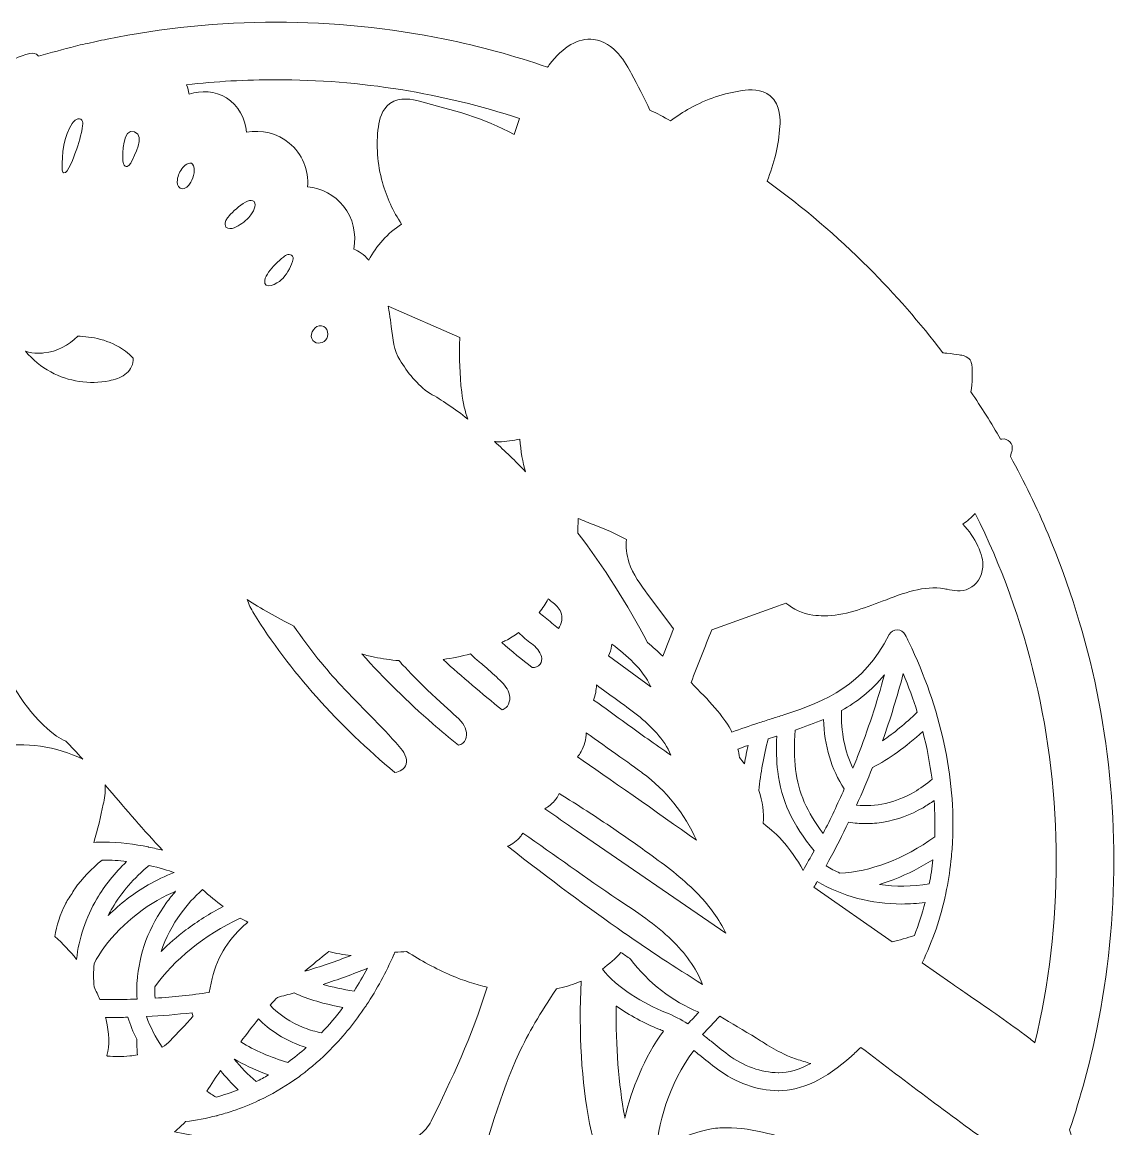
# Model space of a CAD drawing. Header units: inches. Extents: x -8.5 to 16.5, y -24.5 to 7.3.
# Drawn here: x 11.94 to 16.5, y -13.622 to -9 of the extents above; entities that cross this region are included whole.
import ezdxf

# ---------------------------------------------------------------- set-up
doc = ezdxf.new("R2010")
doc.units = ezdxf.units.IN
doc.header["$MEASUREMENT"] = 0
doc.layers.add('Layer 4', color=7, linetype='Continuous')

msp = doc.modelspace()

# ---------------------------------------------------------------- linework, layer by layer
at = {"layer": 'Layer 4', "lineweight": 0}
for points, knots in [([(16.5, -12.5), (16.5, -12.2626), (16.4761, -12.0253), (16.4289, -11.7947), (16.3829, -11.5699), (16.3143, -11.3489), (16.2249, -11.1376), (16.1782, -11.0272), (16.1256, -10.9189), (16.0676, -10.8135), (16.0702, -10.8047), (16.0726, -10.7958), (16.0747, -10.7869), (16.0777, -10.7747), (16.0743, -10.7618), (16.0658, -10.7526), (16.0572, -10.7434), (16.0447, -10.7391), (16.0323, -10.7411), (16.0305, -10.7414), (16.0288, -10.7417), (16.027, -10.7419), (15.9878, -10.6745), (15.9463, -10.6084), (15.9027, -10.5438), (15.9088, -10.5057), (15.9101, -10.4671), (15.9064, -10.4293), (15.9054, -10.4194), (15.8999, -10.4016), (15.8741, -10.3937), (15.869, -10.3921), (15.8624, -10.3907), (15.854, -10.3892), (15.8415, -10.3871), (15.8241, -10.3848), (15.8024, -10.3826), (15.7969, -10.382), (15.7913, -10.3814), (15.7858, -10.3809), (15.6903, -10.2556), (15.5862, -10.1364), (15.4749, -10.0251), (15.3437, -9.8939), (15.2016, -9.7728), (15.0513, -9.6639), (15.0814, -9.5912), (15.0999, -9.5139), (15.1049, -9.4351), (15.1063, -9.4131), (15.1105, -9.3461), (15.0645, -9.3078), (15.0284, -9.2778), (14.9802, -9.2808), (14.9471, -9.2856), (14.8718, -9.2967), (14.7987, -9.3215), (14.7299, -9.3592), (14.7013, -9.3749), (14.6742, -9.3924), (14.6484, -9.4118), (14.6199, -9.3965), (14.5911, -9.3816), (14.5621, -9.3671), (14.5384, -9.3144), (14.5113, -9.264), (14.4856, -9.2163), (14.4624, -9.1731), (14.414, -9.0831), (14.3265, -9.0726), (14.2625, -9.0649), (14.2003, -9.1005), (14.1416, -9.1786), (14.1392, -9.1817), (14.1368, -9.1849), (14.1345, -9.188), (13.9941, -9.14), (13.8505, -9.1008), (13.7053, -9.0711), (13.4747, -9.0239), (13.2374, -9), (13, -9), (12.7626, -9), (12.5253, -9.0239), (12.2947, -9.0711), (12.2639, -9.0774), (12.2333, -9.0841), (12.2027, -9.0913), (12.1892, -9.0933), (12.1758, -9.0965), (12.1625, -9.1009), (12.1109, -9.1136), (12.0596, -9.1274), (12.0086, -9.1425), (12.0079, -9.1417), (12.0072, -9.141), (12.0065, -9.1403), (11.9973, -9.1311), (11.9839, -9.1273), (11.9713, -9.1304), (11.9274, -9.1409), (11.887, -9.1619), (11.8505, -9.1932), (11.7786, -9.2182), (11.7076, -9.2455), (11.6376, -9.2751), (11.4302, -9.3628), (11.2302, -9.4714), (11.0431, -9.5978), (10.8578, -9.723), (10.6835, -9.8668), (10.5251, -10.0251), (10.3668, -10.1835), (10.223, -10.3578), (10.0978, -10.5431), (9.9714, -10.7302), (9.8628, -10.9302), (9.7751, -11.1376), (9.6857, -11.3489), (9.6171, -11.5699), (9.5711, -11.7947), (9.5239, -12.0253), (9.5, -12.2626), (9.5, -12.5), (9.5, -12.7374), (9.5239, -12.9747), (9.5711, -13.2053), (9.6171, -13.4301), (9.6857, -13.6511), (9.7751, -13.8624), (9.7919, -13.9023), (9.8096, -13.9419), (9.828, -13.9812), (9.8256, -13.9943), (9.825, -14.0074), (9.8261, -14.0205), (9.8292, -14.0579), (9.8466, -14.0888), (9.8752, -14.1075), (9.8817, -14.1117), (9.8885, -14.1152), (9.8957, -14.118), (9.9566, -14.2346), (10.0242, -14.348), (10.0978, -14.4569), (10.2099, -14.6229), (10.337, -14.7801), (10.4761, -14.9249), (10.4815, -15.0009), (10.492, -15.079), (10.5076, -15.1589), (10.5102, -15.172), (10.5195, -15.1827), (10.5322, -15.1871), (10.5361, -15.1885), (10.5403, -15.1892), (10.5444, -15.1892), (10.5532, -15.1892), (10.562, -15.186), (10.5689, -15.18), (10.6018, -15.1515), (10.6352, -15.129), (10.6703, -15.112), (10.788, -15.217), (10.9128, -15.3142), (11.0431, -15.4022), (11.2302, -15.5286), (11.4302, -15.6372), (11.6376, -15.7249), (11.8489, -15.8143), (12.0699, -15.8829), (12.2947, -15.9289), (12.5253, -15.9761), (12.7626, -16), (13, -16), (13.2374, -16), (13.4747, -15.9761), (13.7053, -15.9289), (13.9301, -15.8829), (14.1511, -15.8143), (14.3624, -15.7249), (14.5698, -15.6372), (14.7698, -15.5286), (14.9569, -15.4022), (15.086, -15.315), (15.2096, -15.2189), (15.3263, -15.115), (15.4508, -15.0467), (15.5575, -14.9645), (15.6429, -14.8702), (15.6693, -14.8411), (15.6934, -14.811), (15.7155, -14.7799), (15.7156, -14.7797), (15.7158, -14.7794), (15.716, -14.7791), (15.7535, -14.7261), (15.7847, -14.6703), (15.8093, -14.6121), (15.8094, -14.6118), (15.8095, -14.6115), (15.8096, -14.6112), (15.8166, -14.5948), (15.823, -14.5781), (15.8289, -14.5612), (15.854, -14.5269), (15.8785, -14.4921), (15.9022, -14.4569), (16.0286, -14.2698), (16.1372, -14.0698), (16.2249, -13.8624), (16.2338, -13.8414), (16.2424, -13.8204), (16.2509, -13.7992), (16.2515, -13.799), (16.2522, -13.7987), (16.2528, -13.7985), (16.2803, -13.7869), (16.302, -13.7641), (16.314, -13.7343), (16.3276, -13.7003), (16.328, -13.6601), (16.3152, -13.6251), (16.3618, -13.4877), (16.3999, -13.3472), (16.4289, -13.2053), (16.4761, -12.9747), (16.5, -12.7374), (16.5, -12.5)], [0, 0, 0, 0, 1, 1, 1, 2, 2, 2, 3, 3, 3, 4, 4, 4, 5, 5, 5, 6, 6, 6, 7, 7, 7, 8, 8, 8, 9, 9, 9, 10, 10, 10, 11, 11, 11, 12, 12, 12, 13, 13, 13, 14, 14, 14, 15, 15, 15, 16, 16, 16, 17, 17, 17, 18, 18, 18, 19, 19, 19, 20, 20, 20, 21, 21, 21, 22, 22, 22, 23, 23, 23, 24, 24, 24, 25, 25, 25, 26, 26, 26, 27, 27, 27, 28, 28, 28, 29, 29, 29, 30, 30, 30, 31, 31, 31, 32, 32, 32, 33, 33, 33, 34, 34, 34, 35, 35, 35, 36, 36, 36, 37, 37, 37, 38, 38, 38, 39, 39, 39, 40, 40, 40, 41, 41, 41, 42, 42, 42, 43, 43, 43, 44, 44, 44, 45, 45, 45, 46, 46, 46, 47, 47, 47, 48, 48, 48, 49, 49, 49, 50, 50, 50, 51, 51, 51, 52, 52, 52, 53, 53, 53, 54, 54, 54, 55, 55, 55, 56, 56, 56, 57, 57, 57, 58, 58, 58, 59, 59, 59, 60, 60, 60, 61, 61, 61, 62, 62, 62, 63, 63, 63, 64, 64, 64, 65, 65, 65, 66, 66, 66, 67, 67, 67, 68, 68, 68, 69, 69, 69, 70, 70, 70, 71, 71, 71, 72, 72, 72, 73, 73, 73, 74, 74, 74, 75, 75, 75, 76, 76, 76, 76]), ([(13, -9.2404), (13.3554, -9.2404), (13.6975, -9.2973), (14.0177, -9.4024), (14.0091, -9.4245), (14.0014, -9.447), (13.9946, -9.4697), (13.8706, -9.4005), (13.7332, -9.3651), (13.5999, -9.3307), (13.5714, -9.3233), (13.5183, -9.3096), (13.476, -9.3399), (13.4413, -9.3648), (13.4319, -9.4073), (13.4278, -9.437), (13.4173, -9.5139), (13.4231, -9.5923), (13.4449, -9.67), (13.4621, -9.7312), (13.4894, -9.7905), (13.5247, -9.8436), (13.4663, -9.8815), (13.4184, -9.9337), (13.3878, -9.9946), (13.3669, -9.9698), (13.3451, -9.9556), (13.3245, -9.948), (13.3367, -9.882), (13.322, -9.8181), (13.2819, -9.7679), (13.2449, -9.7215), (13.191, -9.6932), (13.1321, -9.6877), (13.1369, -9.6195), (13.1088, -9.5492), (13.0557, -9.505), (13.0066, -9.4641), (12.9392, -9.4482), (12.8768, -9.4597), (12.8728, -9.4025), (12.842, -9.3472), (12.7926, -9.3165), (12.7461, -9.2877), (12.6876, -9.2832), (12.6368, -9.3009), (12.6346, -9.2876), (12.6312, -9.2745), (12.6264, -9.2616), (12.749, -9.2476), (12.8736, -9.2404), (13, -9.2404)], [0, 0, 0, 0, 1, 1, 1, 2, 2, 2, 3, 3, 3, 4, 4, 4, 5, 5, 5, 6, 6, 6, 7, 7, 7, 8, 8, 8, 9, 9, 9, 10, 10, 10, 11, 11, 11, 12, 12, 12, 13, 13, 13, 14, 14, 14, 15, 15, 15, 16, 16, 16, 17, 17, 17, 17]), ([(12.1489, -9.4232), (12.1537, -9.4164), (12.1591, -9.4095), (12.1667, -9.406), (12.1742, -9.4024), (12.1844, -9.4031), (12.1896, -9.4096), (12.1944, -9.4156), (12.1936, -9.4242), (12.1924, -9.4318), (12.1865, -9.4699), (12.1763, -9.5074), (12.1623, -9.5433), (12.1577, -9.555), (12.1303, -9.6367), (12.1139, -9.6296), (12.1079, -9.6271), (12.1068, -9.6193), (12.1067, -9.6128), (12.1055, -9.5526), (12.1137, -9.4737), (12.1489, -9.4232)], [0, 0, 0, 0, 1, 1, 1, 2, 2, 2, 3, 3, 3, 4, 4, 4, 5, 5, 5, 6, 6, 6, 7, 7, 7, 7]), ([(12.4092, -9.458), (12.4545, -9.4748), (12.409, -9.5582), (12.3952, -9.5849), (12.3926, -9.5899), (12.3898, -9.5949), (12.3855, -9.5985), (12.3811, -9.602), (12.3749, -9.6038), (12.3698, -9.6015), (12.3621, -9.598), (12.3607, -9.5879), (12.3606, -9.5794), (12.3604, -9.551), (12.3575, -9.4389), (12.4092, -9.458)], [0, 0, 0, 0, 1, 1, 1, 2, 2, 2, 3, 3, 3, 4, 4, 4, 5, 5, 5, 5]), ([(12.588, -9.6587), (12.5906, -9.64), (12.5985, -9.6222), (12.6103, -9.6075), (12.6204, -9.5947), (12.6472, -9.5764), (12.6556, -9.6002), (12.664, -9.6238), (12.6529, -9.6569), (12.6393, -9.6763), (12.6347, -9.6828), (12.6292, -9.689), (12.6221, -9.6926), (12.615, -9.6962), (12.606, -9.6969), (12.5991, -9.6929), (12.5882, -9.6865), (12.5863, -9.6713), (12.588, -9.6587)], [0, 0, 0, 0, 1, 1, 1, 2, 2, 2, 3, 3, 3, 4, 4, 4, 5, 5, 5, 6, 6, 6, 6]), ([(11.4648, -9.6238), (11.453, -9.6651), (11.4445, -9.7076), (11.4392, -9.7515), (11.42, -9.9085), (11.4386, -10.0879), (11.4993, -10.3301), (11.4993, -10.3303), (11.4994, -10.3306), (11.4995, -10.3308), (11.5018, -10.3402), (11.5042, -10.3497), (11.5067, -10.3594), (11.5087, -10.367), (11.5129, -10.3735), (11.5186, -10.3784), (11.5176, -10.3789), (11.5165, -10.3794), (11.5155, -10.3799), (11.5155, -10.3799), (11.5067, -10.3848), (11.5067, -10.3848), (11.4396, -10.4218), (11.3635, -10.4638), (11.2914, -10.5242), (11.2069, -10.5949), (11.1446, -10.6771), (11.101, -10.7755), (11.096, -10.7867), (11.0968, -10.7996), (11.1032, -10.8101), (11.1095, -10.8206), (11.1206, -10.8273), (11.1328, -10.8281), (11.1592, -10.8297), (11.1805, -10.8305), (11.2018, -10.8305), (11.2751, -10.8305), (11.3933, -10.8221), (11.5795, -10.7507), (11.5779, -10.7581), (11.5785, -10.766), (11.5817, -10.7734), (11.6069, -10.8316), (11.641, -10.8816), (11.6832, -10.922), (11.7168, -10.9542), (11.7563, -10.9811), (11.8009, -11.0024), (11.7648, -11.1026), (11.7531, -11.2355), (11.7669, -11.39), (11.7739, -11.4683), (11.8096, -11.585), (11.8579, -11.6871), (11.9016, -11.7795), (11.9762, -11.9056), (12.0838, -11.9815), (12.0957, -11.9899), (12.1087, -11.9969), (12.1224, -12.0026), (12.1438, -12.0243), (12.1672, -12.0498), (12.1926, -12.0783), (12.0812, -12.0238), (11.9538, -12.0053), (11.8314, -12.026), (11.7934, -12.0325), (11.7561, -12.0426), (11.72, -12.0564), (11.7448, -11.9656), (11.7541, -11.8702), (11.7466, -11.7758), (11.7435, -11.7367), (11.7368, -11.6859), (11.7124, -11.64), (11.6855, -11.5893), (11.6399, -11.5538), (11.5906, -11.5452), (11.5475, -11.5376), (11.5071, -11.5502), (11.4715, -11.5613), (11.4447, -11.5697), (11.4193, -11.5776), (11.396, -11.5765), (11.3764, -11.5755), (11.3558, -11.568), (11.3339, -11.5601), (11.3191, -11.5547), (11.3037, -11.5492), (11.2873, -11.5451), (11.24, -11.5333), (11.1887, -11.536), (11.1396, -11.5515), (11.1837, -11.4054), (11.1331, -11.2358), (11.0693, -11.1236), (11.0638, -11.1138), (11.0541, -11.107), (11.043, -11.1051), (11.034, -11.1036), (11.0248, -11.1054), (11.0172, -11.1101), (11.0113, -11.0405), (10.995, -10.9709), (10.9688, -10.905), (10.9302, -10.8078), (10.8708, -10.7198), (10.7969, -10.6505), (10.7155, -10.5742), (10.6297, -10.5448), (10.5553, -10.5678), (10.5423, -10.5719), (10.5297, -10.5776), (10.5177, -10.5849), (10.5161, -10.5858), (10.5145, -10.5868), (10.5129, -10.5879), (10.4773, -10.6111), (10.4477, -10.6478), (10.43, -10.6923), (10.4087, -10.7462), (10.406, -10.8038), (10.4062, -10.853), (10.4068, -11.0365), (10.4384, -11.2051), (10.5001, -11.3549), (10.4798, -11.3603), (10.4607, -11.3684), (10.443, -11.3795), (10.4297, -11.3878), (10.4229, -11.4035), (10.4261, -11.4189), (10.4276, -11.4263), (10.4294, -11.4337), (10.4315, -11.4411), (10.2504, -11.4046), (10.1049, -11.3736), (10.0025, -11.2171), (10.2951, -10.5345), (10.8139, -9.972), (11.4648, -9.6238)], [0, 0, 0, 0, 1, 1, 1, 2, 2, 2, 3, 3, 3, 4, 4, 4, 5, 5, 5, 6, 6, 6, 7, 7, 7, 8, 8, 8, 9, 9, 9, 10, 10, 10, 11, 11, 11, 12, 12, 12, 13, 13, 13, 14, 14, 14, 15, 15, 15, 16, 16, 16, 17, 17, 17, 18, 18, 18, 19, 19, 19, 20, 20, 20, 21, 21, 21, 22, 22, 22, 23, 23, 23, 24, 24, 24, 25, 25, 25, 26, 26, 26, 27, 27, 27, 28, 28, 28, 29, 29, 29, 30, 30, 30, 31, 31, 31, 32, 32, 32, 33, 33, 33, 34, 34, 34, 35, 35, 35, 36, 36, 36, 37, 37, 37, 38, 38, 38, 39, 39, 39, 40, 40, 40, 41, 41, 41, 42, 42, 42, 43, 43, 43, 44, 44, 44, 45, 45, 45, 46, 46, 46, 47, 47, 47, 47]), ([(12.886, -9.8161), (12.8695, -9.8344), (12.8478, -9.8485), (12.8254, -9.8585), (12.8155, -9.8629), (12.7991, -9.8653), (12.7911, -9.8557), (12.7862, -9.8498), (12.7869, -9.8412), (12.7895, -9.8332), (12.7914, -9.8274), (12.7944, -9.8218), (12.7969, -9.8179), (12.8087, -9.7998), (12.897, -9.7133), (12.912, -9.7561), (12.9182, -9.7737), (12.8968, -9.804), (12.886, -9.8161)], [0, 0, 0, 0, 1, 1, 1, 2, 2, 2, 3, 3, 3, 4, 4, 4, 5, 5, 5, 6, 6, 6, 6]), ([(12.9531, -10.0785), (12.9549, -10.066), (12.9618, -10.0548), (12.9692, -10.0446), (12.9866, -10.0204), (13.0076, -9.9988), (13.0314, -9.9808), (13.037, -9.9765), (13.0431, -9.9723), (13.05, -9.9708), (13.0569, -9.9694), (13.065, -9.9713), (13.069, -9.9772), (13.0733, -9.9836), (13.0715, -9.9922), (13.0691, -9.9996), (13.0599, -10.0277), (13.0432, -10.0559), (13.0217, -10.0766), (13.0067, -10.091), (12.9467, -10.1228), (12.9531, -10.0785)], [0, 0, 0, 0, 1, 1, 1, 2, 2, 2, 3, 3, 3, 4, 4, 4, 5, 5, 5, 6, 6, 6, 7, 7, 7, 7]), ([(13.7757, -10.5459), (13.7814, -10.5906), (13.7899, -10.6276), (13.8013, -10.6573), (13.7456, -10.6138), (13.6922, -10.5776), (13.6436, -10.5507), (13.5879, -10.5146), (13.5499, -10.4621), (13.5172, -10.4107), (13.4935, -10.3735), (13.4873, -10.3214), (13.4813, -10.2709), (13.4792, -10.253), (13.477, -10.2346), (13.4741, -10.2169), (13.4727, -10.2085), (13.4708, -10.1982), (13.4684, -10.1867), (13.4684, -10.1867), (13.7681, -10.3172), (13.7681, -10.3172), (13.7675, -10.3253), (13.7671, -10.3336), (13.7672, -10.342), (13.7672, -10.3455), (13.7671, -10.3501), (13.7671, -10.3558), (13.7668, -10.3931), (13.7661, -10.4708), (13.7757, -10.5459)], [0, 0, 0, 0, 1, 1, 1, 2, 2, 2, 3, 3, 3, 4, 4, 4, 5, 5, 5, 6, 6, 6, 7, 7, 7, 8, 8, 8, 9, 9, 9, 10, 10, 10, 10]), ([(13.18, -10.2683), (13.2096, -10.262), (13.2259, -10.2986), (13.212, -10.3213), (13.2062, -10.3309), (13.1962, -10.3381), (13.1851, -10.3399), (13.174, -10.3418), (13.1619, -10.3379), (13.1544, -10.3295), (13.1362, -10.3092), (13.1557, -10.2735), (13.18, -10.2683)], [0, 0, 0, 0, 1, 1, 1, 2, 2, 2, 3, 3, 3, 4, 4, 4, 4]), ([(12.0071, -10.383), (12.0148, -10.383), (12.0228, -10.3825), (12.0308, -10.3816), (12.084, -10.3754), (12.1346, -10.3501), (12.1718, -10.3116), (12.2269, -10.3129), (12.3056, -10.3248), (12.3709, -10.3741), (12.3826, -10.383), (12.3934, -10.3928), (12.4031, -10.4034), (12.4034, -10.4065), (12.4035, -10.4097), (12.4034, -10.413), (12.4022, -10.4365), (12.3876, -10.458), (12.3685, -10.4718), (12.3494, -10.4856), (12.3262, -10.4928), (12.3031, -10.4974), (12.221, -10.5139), (12.1333, -10.5008), (12.0596, -10.461), (12.0193, -10.4392), (11.9834, -10.4095), (11.954, -10.3744), (11.9701, -10.3801), (11.9879, -10.383), (12.0071, -10.383)], [0, 0, 0, 0, 1, 1, 1, 2, 2, 2, 3, 3, 3, 4, 4, 4, 5, 5, 5, 6, 6, 6, 7, 7, 7, 8, 8, 8, 9, 9, 9, 10, 10, 10, 10]), ([(14.0429, -10.8779), (13.9998, -10.833), (13.9561, -10.7906), (13.913, -10.7516), (13.9187, -10.7521), (13.9244, -10.7523), (13.9302, -10.7523), (13.9598, -10.7523), (13.9907, -10.7466), (14.0188, -10.7409), (14.0228, -10.7914), (14.0295, -10.8397), (14.0429, -10.8779)], [0, 0, 0, 0, 1, 1, 1, 2, 2, 2, 3, 3, 3, 4, 4, 4, 4]), ([(14.2625, -11.0724), (14.2846, -11.0821), (14.3071, -11.091), (14.3293, -11.0998), (14.3743, -11.1177), (14.4206, -11.1361), (14.464, -11.1604), (14.4603, -11.1906), (14.4636, -11.2232), (14.4743, -11.2553), (14.4915, -11.3068), (14.5239, -11.3505), (14.5525, -11.389), (14.5525, -11.389), (14.6489, -11.5189), (14.6489, -11.5189), (14.6522, -11.5233), (14.6561, -11.5285), (14.6607, -11.5337), (14.6456, -11.5718), (14.6307, -11.6097), (14.6159, -11.6476), (14.5943, -11.6279), (14.5729, -11.6089), (14.5524, -11.5908), (14.4685, -11.4308), (14.3697, -11.2761), (14.2609, -11.1334), (14.2612, -11.1131), (14.2617, -11.0927), (14.2625, -11.0724)], [0, 0, 0, 0, 1, 1, 1, 2, 2, 2, 3, 3, 3, 4, 4, 4, 5, 5, 5, 6, 6, 6, 7, 7, 7, 8, 8, 8, 9, 9, 9, 10, 10, 10, 10]), ([(16.1701, -13.262), (16.1574, -13.2519), (16.1433, -13.241), (16.1276, -13.2291), (16.0516, -13.1717), (15.9604, -13.1091), (15.8872, -13.0589), (15.8623, -13.0418), (15.8388, -13.0256), (15.8196, -13.0122), (15.8196, -13.0122), (15.6991, -12.9281), (15.6991, -12.9281), (15.7434, -12.837), (15.7764, -12.7403), (15.7979, -12.6392), (15.798, -12.6388), (15.7981, -12.6384), (15.7981, -12.6379), (15.8074, -12.5941), (15.8145, -12.5495), (15.8194, -12.5042), (15.8223, -12.4775), (15.8244, -12.4507), (15.8258, -12.4237), (15.8258, -12.4235), (15.8258, -12.4233), (15.8258, -12.4232), (15.8394, -12.1529), (15.777, -11.8667), (15.6434, -11.5887), (15.6434, -11.5887), (15.6434, -11.5886), (15.6434, -11.5886), (15.6385, -11.5786), (15.6336, -11.5685), (15.6286, -11.5585), (15.6223, -11.546), (15.6095, -11.538), (15.5955, -11.5378), (15.5814, -11.5377), (15.5684, -11.5454), (15.5619, -11.5579), (15.45, -11.7715), (15.3037, -11.8335), (15.1213, -11.8929), (15.1212, -11.8929), (15.1211, -11.8929), (15.121, -11.8929), (15.1037, -11.8986), (15.086, -11.9042), (15.068, -11.9099), (15.05, -11.9156), (15.0317, -11.9215), (15.013, -11.9275), (15.0129, -11.9276), (15.0128, -11.9276), (15.0127, -11.9276), (14.9777, -11.939), (14.9416, -11.9512), (14.9045, -11.965), (14.9024, -11.9606), (14.9002, -11.9563), (14.8979, -11.952), (14.8711, -11.9014), (14.8074, -11.8308), (14.7337, -11.7583), (14.7627, -11.6826), (14.792, -11.6089), (14.8204, -11.5378), (14.8204, -11.5378), (15.0991, -11.4375), (15.0991, -11.4375), (15.1091, -11.4339), (15.1196, -11.4301), (15.1304, -11.4258), (15.1593, -11.4517), (15.1994, -11.4698), (15.2428, -11.4759), (15.2583, -11.4781), (15.2737, -11.4791), (15.2889, -11.4791), (15.3737, -11.4791), (15.4544, -11.4482), (15.5328, -11.4182), (15.6225, -11.3839), (15.7073, -11.3514), (15.7918, -11.3663), (15.7956, -11.367), (15.7996, -11.3678), (15.8037, -11.3686), (15.8299, -11.3738), (15.8624, -11.3802), (15.8943, -11.3654), (15.9272, -11.3502), (15.9494, -11.3158), (15.9521, -11.2758), (15.954, -11.2485), (15.9477, -11.2206), (15.9322, -11.1879), (15.9165, -11.1548), (15.8952, -11.1242), (15.8691, -11.0968), (15.8874, -11.0829), (15.9048, -11.068), (15.9212, -11.0521), (16.1378, -11.4883), (16.2596, -11.9799), (16.2596, -12.5), (16.2596, -12.7624), (16.2286, -13.0175), (16.1701, -13.262)], [0, 0, 0, 0, 1, 1, 1, 2, 2, 2, 3, 3, 3, 4, 4, 4, 5, 5, 5, 6, 6, 6, 7, 7, 7, 8, 8, 8, 9, 9, 9, 10, 10, 10, 11, 11, 11, 12, 12, 12, 13, 13, 13, 14, 14, 14, 15, 15, 15, 16, 16, 16, 17, 17, 17, 18, 18, 18, 19, 19, 19, 20, 20, 20, 21, 21, 21, 22, 22, 22, 23, 23, 23, 24, 24, 24, 25, 25, 25, 26, 26, 26, 27, 27, 27, 28, 28, 28, 29, 29, 29, 30, 30, 30, 31, 31, 31, 32, 32, 32, 33, 33, 33, 34, 34, 34, 35, 35, 35, 36, 36, 36, 37, 37, 37, 37]), ([(13.0748, -11.5225), (13.139, -11.6174), (13.2131, -11.7069), (13.2723, -11.7708), (13.3519, -11.8567), (13.4382, -11.9364), (13.5147, -12.0252), (13.5327, -12.046), (13.5513, -12.0724), (13.5434, -12.0989), (13.5375, -12.1187), (13.5176, -12.1308), (13.4968, -12.1334), (13.2656, -11.943), (13.0531, -11.7056), (12.9074, -11.4694), (12.8953, -11.4498), (12.886, -11.4302), (12.879, -11.4108), (12.9357, -11.4483), (13.0025, -11.4864), (13.0748, -11.5225)], [0, 0, 0, 0, 1, 1, 1, 2, 2, 2, 3, 3, 3, 4, 4, 4, 5, 5, 5, 6, 6, 6, 7, 7, 7, 7]), ([(14.1375, -11.4087), (14.1424, -11.4126), (14.1474, -11.4165), (14.1524, -11.4204), (14.1677, -11.4323), (14.1823, -11.4461), (14.1896, -11.464), (14.1974, -11.4832), (14.1953, -11.5154), (14.1794, -11.5319), (14.1702, -11.5242), (14.161, -11.5167), (14.1519, -11.5092), (14.1332, -11.4939), (14.1152, -11.4792), (14.0994, -11.4652), (14.1136, -11.4472), (14.1265, -11.4282), (14.1375, -11.4087)], [0, 0, 0, 0, 1, 1, 1, 2, 2, 2, 3, 3, 3, 4, 4, 4, 5, 5, 5, 6, 6, 6, 6]), ([(14.0931, -11.6202), (14.0999, -11.6291), (14.1061, -11.6388), (14.1088, -11.6497), (14.1115, -11.6606), (14.1102, -11.673), (14.1033, -11.6818), (14.0955, -11.6918), (14.0829, -11.6951), (14.0698, -11.6949), (14.0287, -11.663), (13.9847, -11.6279), (13.9436, -11.5901), (13.9491, -11.5876), (13.9546, -11.585), (13.9601, -11.5823), (13.9777, -11.5737), (13.9956, -11.5625), (14.0133, -11.5494), (14.022, -11.5574), (14.0308, -11.5654), (14.0396, -11.5733), (14.0582, -11.5899), (14.0776, -11.5997), (14.0931, -11.6202)], [0, 0, 0, 0, 1, 1, 1, 2, 2, 2, 3, 3, 3, 4, 4, 4, 5, 5, 5, 6, 6, 6, 7, 7, 7, 8, 8, 8, 8]), ([(14.3892, -11.647), (14.3949, -11.6336), (14.3992, -11.6192), (14.4018, -11.6043), (14.4021, -11.6021), (14.4025, -11.5999), (14.4028, -11.5976), (14.4355, -11.6206), (14.4668, -11.6479), (14.494, -11.6751), (14.5232, -11.7044), (14.5487, -11.7381), (14.5655, -11.7756), (14.5655, -11.7756), (14.3892, -11.647), (14.3892, -11.647)], [0, 0, 0, 0, 1, 1, 1, 2, 2, 2, 3, 3, 3, 4, 4, 4, 5, 5, 5, 5]), ([(13.5129, -11.6663), (13.5219, -11.6759), (13.5306, -11.6852), (13.5389, -11.6942), (13.6768, -11.8438), (13.753, -11.8868), (13.7866, -11.9391), (13.7993, -11.9587), (13.7989, -11.9959), (13.7811, -12.0109), (13.7756, -12.0155), (13.769, -12.0181), (13.762, -12.0193), (13.7255, -11.99), (13.6896, -11.9602), (13.6545, -11.9297), (13.5504, -11.8393), (13.4514, -11.7417), (13.3591, -11.6385), (13.3778, -11.644), (13.3954, -11.6484), (13.4114, -11.6517), (13.4449, -11.6586), (13.4789, -11.6635), (13.5129, -11.6663)], [0, 0, 0, 0, 1, 1, 1, 2, 2, 2, 3, 3, 3, 4, 4, 4, 5, 5, 5, 6, 6, 6, 7, 7, 7, 8, 8, 8, 8]), ([(13.8121, -11.6383), (13.8243, -11.6491), (13.8359, -11.6603), (13.846, -11.6687), (13.8519, -11.6737), (13.8578, -11.6786), (13.8637, -11.6836), (13.8858, -11.7025), (13.9074, -11.7219), (13.9285, -11.7419), (13.9467, -11.7592), (13.9651, -11.7778), (13.9732, -11.8015), (13.9812, -11.8253), (13.9755, -11.8556), (13.9538, -11.8682), (13.9508, -11.87), (13.9476, -11.8713), (13.9443, -11.8723), (13.8595, -11.8028), (13.778, -11.735), (13.6981, -11.6615), (13.7365, -11.6564), (13.7746, -11.6486), (13.8121, -11.6383)], [0, 0, 0, 0, 1, 1, 1, 2, 2, 2, 3, 3, 3, 4, 4, 4, 5, 5, 5, 6, 6, 6, 7, 7, 7, 8, 8, 8, 8]), ([(15.4295, -12.0668), (15.4278, -12.0698), (15.4265, -12.073), (15.4257, -12.0763), (15.4206, -12.0894), (15.4154, -12.1025), (15.4101, -12.1155), (15.3761, -12.0465), (15.3595, -11.9634), (15.3623, -11.8749), (15.4269, -11.8388), (15.4869, -11.7922), (15.5413, -11.7259), (15.5101, -11.8414), (15.4727, -11.9553), (15.4295, -12.0668)], [0, 0, 0, 0, 1, 1, 1, 2, 2, 2, 3, 3, 3, 4, 4, 4, 5, 5, 5, 5]), ([(15.5338, -12.0007), (15.5667, -11.9083), (15.5956, -11.8148), (15.6203, -11.7204), (15.6426, -11.7742), (15.6621, -11.8278), (15.6787, -11.8813), (15.6288, -11.9295), (15.5808, -11.9691), (15.5338, -12.0007)], [0, 0, 0, 0, 1, 1, 1, 2, 2, 2, 3, 3, 3, 3]), ([(14.5099, -11.8945), (14.5673, -11.9396), (14.6216, -11.9941), (14.649, -12.0607), (14.5818, -12.0152), (14.5213, -11.9713), (14.4626, -11.9285), (14.4189, -11.8968), (14.374, -11.8641), (14.3263, -11.8308), (14.3344, -11.8101), (14.3384, -11.7891), (14.3383, -11.7679), (14.3892, -11.8061), (14.4529, -11.8496), (14.5099, -11.8945)], [0, 0, 0, 0, 1, 1, 1, 2, 2, 2, 3, 3, 3, 4, 4, 4, 5, 5, 5, 5]), ([(15.3737, -12.202), (15.3463, -12.2648), (15.3169, -12.3268), (15.2858, -12.3877), (15.218, -12.3003), (15.1819, -12.2162), (15.1703, -12.1205), (15.1645, -12.0724), (15.1638, -12.0197), (15.1682, -11.9563), (15.2092, -11.9426), (15.2489, -11.9283), (15.2873, -11.9117), (15.2902, -12.021), (15.3201, -12.1222), (15.3737, -12.202)], [0, 0, 0, 0, 1, 1, 1, 2, 2, 2, 3, 3, 3, 4, 4, 4, 5, 5, 5, 5]), ([(14.2742, -12.0463), (14.2876, -12.0217), (14.295, -11.9946), (14.296, -11.9679), (14.3798, -12.0274), (14.5094, -12.1191), (14.5316, -12.1356), (14.629, -12.2081), (14.7072, -12.306), (14.7571, -12.4166), (14.5941, -12.3012), (14.3801, -12.1509), (14.2597, -12.0684), (14.265, -12.0615), (14.2699, -12.0541), (14.2742, -12.0463)], [0, 0, 0, 0, 1, 1, 1, 2, 2, 2, 3, 3, 3, 4, 4, 4, 5, 5, 5, 5]), ([(15.6651, -12.2156), (15.5889, -12.2597), (15.5035, -12.2787), (15.4251, -12.2697), (15.4487, -12.2176), (15.471, -12.1651), (15.4919, -12.1122), (15.5607, -12.0776), (15.6299, -12.0283), (15.7018, -11.9624), (15.7191, -12.0293), (15.732, -12.0957), (15.7404, -12.1614), (15.7164, -12.1822), (15.6912, -12.2005), (15.6651, -12.2156)], [0, 0, 0, 0, 1, 1, 1, 2, 2, 2, 3, 3, 3, 4, 4, 4, 5, 5, 5, 5]), ([(15.0959, -12.1295), (15.1104, -12.2492), (15.1575, -12.3521), (15.2478, -12.46), (15.2328, -12.4877), (15.2175, -12.5151), (15.2018, -12.5423), (15.1768, -12.4965), (15.1468, -12.4537), (15.1121, -12.4144), (15.0975, -12.3979), (15.07, -12.3735), (15.0357, -12.3451), (15.0395, -12.3008), (15.0329, -12.2542), (15.0168, -12.2085), (15.0245, -12.1367), (15.0375, -12.0641), (15.0559, -11.9925), (15.0677, -11.9887), (15.0792, -11.985), (15.0907, -11.9814), (15.091, -11.9813), (15.0913, -11.9812), (15.0917, -11.9811), (15.0891, -12.0364), (15.0905, -12.0845), (15.0959, -12.1295)], [0, 0, 0, 0, 1, 1, 1, 2, 2, 2, 3, 3, 3, 4, 4, 4, 5, 5, 5, 6, 6, 6, 7, 7, 7, 8, 8, 8, 9, 9, 9, 9]), ([(14.9294, -12.0357), (14.9438, -12.0304), (14.958, -12.0253), (14.9721, -12.0204), (14.9663, -12.0459), (14.9611, -12.0714), (14.9566, -12.097), (14.95, -12.0882), (14.9431, -12.0796), (14.936, -12.0712), (14.9344, -12.0593), (14.9322, -12.0475), (14.9294, -12.0357)], [0, 0, 0, 0, 1, 1, 1, 2, 2, 2, 3, 3, 3, 4, 4, 4, 4]), ([(12.4695, -12.445), (12.4685, -12.4448), (12.4675, -12.4446), (12.4665, -12.4444), (12.4114, -12.4331), (12.3466, -12.4242), (12.2791, -12.4242), (12.2655, -12.4242), (12.2522, -12.4245), (12.2392, -12.4253), (12.2551, -12.3716), (12.2674, -12.3178), (12.2787, -12.2657), (12.283, -12.2463), (12.2895, -12.2164), (12.2859, -12.1856), (12.2916, -12.1924), (12.2975, -12.1992), (12.3034, -12.206), (12.3727, -12.2868), (12.4485, -12.3752), (12.5263, -12.4584), (12.509, -12.4539), (12.4899, -12.4493), (12.4695, -12.445)], [0, 0, 0, 0, 1, 1, 1, 2, 2, 2, 3, 3, 3, 4, 4, 4, 5, 5, 5, 6, 6, 6, 7, 7, 7, 8, 8, 8, 8]), ([(14.2541, -12.3754), (14.2107, -12.3456), (14.167, -12.3156), (14.1233, -12.2852), (14.1386, -12.276), (14.1519, -12.2649), (14.1631, -12.252), (14.1712, -12.2426), (14.178, -12.2324), (14.1835, -12.2216), (14.2604, -12.2688), (14.3362, -12.3179), (14.4108, -12.3686), (14.4649, -12.4054), (14.5183, -12.443), (14.5711, -12.4815), (14.6398, -12.5316), (14.7077, -12.5835), (14.7664, -12.645), (14.8115, -12.6923), (14.8512, -12.7457), (14.8791, -12.8046), (14.8791, -12.8046), (14.2541, -12.3754), (14.2541, -12.3754)], [0, 0, 0, 0, 1, 1, 1, 2, 2, 2, 3, 3, 3, 4, 4, 4, 5, 5, 5, 6, 6, 6, 7, 7, 7, 8, 8, 8, 8]), ([(15.3558, -12.5537), (15.3359, -12.5447), (15.3166, -12.5346), (15.2978, -12.5234), (15.3019, -12.516), (15.306, -12.5086), (15.31, -12.5012), (15.3388, -12.4482), (15.3662, -12.3947), (15.3921, -12.3406), (15.4156, -12.3449), (15.4396, -12.347), (15.464, -12.347), (15.4882, -12.347), (15.5127, -12.3449), (15.5375, -12.3408), (15.5947, -12.3311), (15.6503, -12.3108), (15.7027, -12.2804), (15.7185, -12.2713), (15.734, -12.2612), (15.7492, -12.2502), (15.7527, -12.3015), (15.7534, -12.3522), (15.7515, -12.4022), (15.6234, -12.4944), (15.4806, -12.5492), (15.3558, -12.5537)], [0, 0, 0, 0, 1, 1, 1, 2, 2, 2, 3, 3, 3, 4, 4, 4, 5, 5, 5, 6, 6, 6, 7, 7, 7, 8, 8, 8, 9, 9, 9, 9]), ([(14.4579, -12.8058), (14.4578, -12.8056), (14.4576, -12.8055), (14.4574, -12.8053), (14.4562, -12.8044), (14.4549, -12.8035), (14.4535, -12.8027), (14.3, -12.6959), (14.1514, -12.584), (13.967, -12.4416), (13.9883, -12.4324), (14.0069, -12.4188), (14.0211, -12.4014), (14.0246, -12.397), (14.0279, -12.3921), (14.0308, -12.3869), (14.1646, -12.4775), (14.2934, -12.5743), (14.4283, -12.6635), (14.5069, -12.7154), (14.586, -12.7678), (14.6535, -12.8335), (14.7077, -12.8863), (14.7544, -12.9486), (14.782, -13.0186), (14.6638, -12.945), (14.5597, -12.8765), (14.4579, -12.8058)], [0, 0, 0, 0, 1, 1, 1, 2, 2, 2, 3, 3, 3, 4, 4, 4, 5, 5, 5, 6, 6, 6, 7, 7, 7, 8, 8, 8, 9, 9, 9, 9]), ([(12.1668, -12.9139), (12.1398, -12.8796), (12.1094, -12.8476), (12.0764, -12.8188), (12.0839, -12.7721), (12.0986, -12.7262), (12.1207, -12.6827), (12.1231, -12.6779), (12.1256, -12.6732), (12.1282, -12.6686), (12.1392, -12.6528), (12.1496, -12.6363), (12.1595, -12.6189), (12.1904, -12.5755), (12.2291, -12.5349), (12.2738, -12.4992), (12.2756, -12.4992), (12.2773, -12.4991), (12.2791, -12.4991), (12.3124, -12.4991), (12.345, -12.5015), (12.3759, -12.5053), (12.3265, -12.5528), (12.2849, -12.6049), (12.2519, -12.6609), (12.2053, -12.7399), (12.1766, -12.8262), (12.1668, -12.9139)], [0, 0, 0, 0, 1, 1, 1, 2, 2, 2, 3, 3, 3, 4, 4, 4, 5, 5, 5, 6, 6, 6, 7, 7, 7, 8, 8, 8, 9, 9, 9, 9]), ([(12.4667, -12.6024), (12.4066, -12.637), (12.3487, -12.6818), (12.2991, -12.7307), (12.3045, -12.72), (12.3103, -12.7095), (12.3165, -12.699), (12.3549, -12.6338), (12.4065, -12.5742), (12.47, -12.5218), (12.5146, -12.5318), (12.5511, -12.5431), (12.5747, -12.5512), (12.5369, -12.5657), (12.5008, -12.5828), (12.4667, -12.6024)], [0, 0, 0, 0, 1, 1, 1, 2, 2, 2, 3, 3, 3, 4, 4, 4, 5, 5, 5, 5]), ([(15.5203, -12.6011), (15.5419, -12.5946), (15.5637, -12.5871), (15.5857, -12.5785), (15.6398, -12.5573), (15.6929, -12.5302), (15.7443, -12.4976), (15.7405, -12.5316), (15.7354, -12.5653), (15.729, -12.5985), (15.6577, -12.6099), (15.5874, -12.6107), (15.5203, -12.6011)], [0, 0, 0, 0, 1, 1, 1, 2, 2, 2, 3, 3, 3, 4, 4, 4, 4]), ([(15.7112, -12.6768), (15.699, -12.7235), (15.6841, -12.7693), (15.6665, -12.8139), (15.6357, -12.8247), (15.6046, -12.8335), (15.5735, -12.8404), (15.5735, -12.8404), (15.2469, -12.6125), (15.2469, -12.6125), (15.2516, -12.6046), (15.2562, -12.5967), (15.2609, -12.5887), (15.3655, -12.6508), (15.4872, -12.6827), (15.6149, -12.6827), (15.6467, -12.6827), (15.6789, -12.6807), (15.7112, -12.6768)], [0, 0, 0, 0, 1, 1, 1, 2, 2, 2, 3, 3, 3, 4, 4, 4, 5, 5, 5, 6, 6, 6, 6]), ([(12.5428, -12.6767), (12.4697, -12.7765), (12.4277, -12.8906), (12.4201, -13.0065), (12.4184, -13.0123), (12.4181, -13.0184), (12.4192, -13.0242), (12.4186, -13.0427), (12.4188, -13.0612), (12.4199, -13.0797), (12.3835, -13.0811), (12.347, -13.0819), (12.3105, -13.0819), (12.2948, -13.0819), (12.2791, -13.0817), (12.2635, -13.0815), (12.2565, -13.0638), (12.2487, -13.0463), (12.2401, -13.0292), (12.2372, -12.997), (12.2372, -12.9646), (12.2402, -12.9324), (12.2838, -12.8404), (12.3912, -12.7323), (12.504, -12.6674), (12.5284, -12.6534), (12.5539, -12.6408), (12.5804, -12.6297), (12.5671, -12.645), (12.5545, -12.6606), (12.5428, -12.6767)], [0, 0, 0, 0, 1, 1, 1, 2, 2, 2, 3, 3, 3, 4, 4, 4, 5, 5, 5, 6, 6, 6, 7, 7, 7, 8, 8, 8, 9, 9, 9, 10, 10, 10, 10]), ([(12.5205, -12.8807), (12.5389, -12.8248), (12.5667, -12.7709), (12.6032, -12.721), (12.6288, -12.6861), (12.6588, -12.653), (12.6926, -12.6223), (12.7217, -12.6481), (12.7506, -12.6719), (12.7792, -12.6932), (12.724, -12.7221), (12.672, -12.7548), (12.6239, -12.7911), (12.5861, -12.8195), (12.5517, -12.8494), (12.5205, -12.8807)], [0, 0, 0, 0, 1, 1, 1, 2, 2, 2, 3, 3, 3, 4, 4, 4, 5, 5, 5, 5]), ([(12.8508, -12.7412), (12.8615, -12.7475), (12.8721, -12.7533), (12.8826, -12.7587), (12.8673, -12.7714), (12.8535, -12.7841), (12.8408, -12.7972), (12.776, -12.8634), (12.7377, -12.945), (12.7215, -13.052), (12.6465, -13.063), (12.5708, -13.071), (12.4948, -13.0759), (12.4938, -13.0599), (12.4936, -13.044), (12.4941, -13.028), (12.573, -12.9153), (12.7001, -12.8135), (12.8508, -12.7412)], [0, 0, 0, 0, 1, 1, 1, 2, 2, 2, 3, 3, 3, 4, 4, 4, 5, 5, 5, 6, 6, 6, 6]), ([(12.5761, -13.6341), (12.5935, -13.6192), (12.6091, -13.6049), (12.6221, -13.5912), (12.6663, -13.5858), (12.7098, -13.5776), (12.7524, -13.5666), (12.7537, -13.5664), (12.7549, -13.5661), (12.756, -13.5657), (12.7776, -13.56), (12.799, -13.5537), (12.8201, -13.5467), (12.8565, -13.5345), (12.8921, -13.5202), (12.9269, -13.5039), (12.928, -13.5034), (12.9291, -13.5029), (12.9301, -13.5024), (12.981, -13.4783), (13.0301, -13.4498), (13.0771, -13.4171), (13.0781, -13.4165), (13.0791, -13.4158), (13.0801, -13.415), (13.088, -13.4095), (13.0959, -13.4038), (13.1037, -13.398), (13.1473, -13.3656), (13.1888, -13.3294), (13.2279, -13.2899), (13.2295, -13.2885), (13.2311, -13.287), (13.2324, -13.2853), (13.2839, -13.2327), (13.3313, -13.1742), (13.374, -13.1106), (13.3756, -13.1087), (13.377, -13.1066), (13.3781, -13.1044), (13.4213, -13.0392), (13.4595, -12.9688), (13.4923, -12.8938), (13.4923, -12.8938), (13.4923, -12.8938), (13.4923, -12.8937), (13.4928, -12.8928), (13.4931, -12.8919), (13.4935, -12.891), (13.4945, -12.8886), (13.4955, -12.8863), (13.4965, -12.884), (13.513, -12.8833), (13.5294, -12.8823), (13.5458, -12.881), (13.605, -12.9188), (13.6668, -12.953), (13.7322, -12.9809), (13.7821, -13.0022), (13.8323, -13.0185), (13.8822, -13.0299), (13.8187, -13.2344), (13.7323, -13.4196), (13.6478, -13.59), (13.6262, -13.6336), (13.5782, -13.6707), (13.5012, -13.7035), (13.4559, -13.7227), (13.422, -13.7299), (13.375, -13.7399), (13.3683, -13.7413), (13.3614, -13.7428), (13.3542, -13.7444), (13.327, -13.7503), (13.3008, -13.7616), (13.2759, -13.7781), (13.0429, -13.7276), (12.8094, -13.6795), (12.5761, -13.6341)], [0, 0, 0, 0, 1, 1, 1, 2, 2, 2, 3, 3, 3, 4, 4, 4, 5, 5, 5, 6, 6, 6, 7, 7, 7, 8, 8, 8, 9, 9, 9, 10, 10, 10, 11, 11, 11, 12, 12, 12, 13, 13, 13, 14, 14, 14, 15, 15, 15, 16, 16, 16, 17, 17, 17, 18, 18, 18, 19, 19, 19, 20, 20, 20, 21, 21, 21, 22, 22, 22, 23, 23, 23, 24, 24, 24, 25, 25, 25, 26, 26, 26, 26]), ([(13.1204, -12.9638), (13.1511, -12.9371), (13.1844, -12.9097), (13.2209, -12.881), (13.2504, -12.8888), (13.2814, -12.8944), (13.3142, -12.8972), (13.2508, -12.9218), (13.1861, -12.944), (13.1204, -12.9638)], [0, 0, 0, 0, 1, 1, 1, 2, 2, 2, 3, 3, 3, 3]), ([(14.3632, -12.9544), (14.3914, -12.9342), (14.4176, -12.9109), (14.441, -12.8852), (14.4542, -12.8944), (14.4676, -12.9035), (14.481, -12.9126), (14.556, -13.0127), (14.6545, -13.0896), (14.7667, -13.1342), (14.7514, -13.1507), (14.7359, -13.1671), (14.7203, -13.1832), (14.6924, -13.1652), (14.6624, -13.1491), (14.6269, -13.1353), (14.5364, -13.1001), (14.4226, -13.0311), (14.3632, -12.9544)], [0, 0, 0, 0, 1, 1, 1, 2, 2, 2, 3, 3, 3, 4, 4, 4, 5, 5, 5, 6, 6, 6, 6]), ([(13.1965, -13.0184), (13.2595, -12.9981), (13.3213, -12.9756), (13.3818, -12.951), (13.3645, -12.984), (13.3461, -13.0158), (13.3265, -13.0463), (13.279, -13.039), (13.2359, -13.0298), (13.1965, -13.0184)], [0, 0, 0, 0, 1, 1, 1, 2, 2, 2, 3, 3, 3, 3]), ([(13.8123, -13.8988), (13.8198, -13.8835), (13.8255, -13.8694), (13.8289, -13.8568), (13.874, -13.6916), (13.9427, -13.462), (14.0144, -13.3071), (14.053, -13.2237), (14.1032, -13.1375), (14.172, -13.0367), (14.2026, -13.0304), (14.2322, -13.0216), (14.2607, -13.0104), (14.2654, -13.0086), (14.27, -13.0067), (14.2746, -13.0047), (14.2645, -13.224), (14.2762, -13.4237), (14.3095, -13.5998), (14.3186, -13.6481), (14.3332, -13.6927), (14.3473, -13.7359), (14.3578, -13.7679), (14.3677, -13.7982), (14.3751, -13.8288), (14.3879, -13.8819), (14.391, -13.9379), (14.3944, -13.9972), (14.3952, -14.0115), (14.396, -14.026), (14.397, -14.0407), (14.2028, -13.9917), (14.0078, -13.9444), (13.8123, -13.8988)], [0, 0, 0, 0, 1, 1, 1, 2, 2, 2, 3, 3, 3, 4, 4, 4, 5, 5, 5, 6, 6, 6, 7, 7, 7, 8, 8, 8, 9, 9, 9, 10, 10, 10, 11, 11, 11, 11]), ([(13.1183, -13.1998), (13.0624, -13.1781), (13.013, -13.1451), (12.9757, -13.1052), (12.9777, -13.1029), (12.9798, -13.1006), (12.9818, -13.0983), (12.9896, -13.0897), (12.9977, -13.0811), (13.0059, -13.0724), (13.0294, -13.0666), (13.0528, -13.0606), (13.0761, -13.0542), (13.1345, -13.0805), (13.2016, -13.1003), (13.2795, -13.1145), (13.2514, -13.1523), (13.2215, -13.1878), (13.19, -13.2209), (13.1651, -13.2157), (13.1411, -13.2087), (13.1183, -13.1998)], [0, 0, 0, 0, 1, 1, 1, 2, 2, 2, 3, 3, 3, 4, 4, 4, 5, 5, 5, 6, 6, 6, 7, 7, 7, 7]), ([(14.4577, -13.5767), (14.4574, -13.5751), (14.4571, -13.5735), (14.4568, -13.5719), (14.4306, -13.4333), (14.4187, -13.2782), (14.4213, -13.1088), (14.4217, -13.1091), (14.4221, -13.1093), (14.4225, -13.1096), (14.476, -13.1473), (14.5406, -13.1821), (14.5997, -13.2051), (14.6062, -13.2077), (14.6125, -13.2103), (14.6186, -13.213), (14.5379, -13.3246), (14.4842, -13.4568), (14.4577, -13.5767)], [0, 0, 0, 0, 1, 1, 1, 2, 2, 2, 3, 3, 3, 4, 4, 4, 5, 5, 5, 6, 6, 6, 6]), ([(12.2903, -13.1657), (12.2895, -13.1627), (12.2887, -13.1596), (12.2879, -13.1566), (12.2946, -13.1566), (12.3012, -13.1567), (12.3078, -13.1567), (12.3322, -13.1567), (12.3566, -13.1563), (12.3811, -13.1557), (12.3908, -13.1868), (12.4032, -13.2173), (12.4182, -13.247), (12.4183, -13.2696), (12.4194, -13.2916), (12.4214, -13.3131), (12.4111, -13.3147), (12.4004, -13.3161), (12.3892, -13.3172), (12.3538, -13.3208), (12.3262, -13.32), (12.2952, -13.3176), (12.2946, -13.3168), (12.294, -13.316), (12.2934, -13.3153), (12.3048, -13.2731), (12.304, -13.2223), (12.2903, -13.1657)], [0, 0, 0, 0, 1, 1, 1, 2, 2, 2, 3, 3, 3, 4, 4, 4, 5, 5, 5, 6, 6, 6, 7, 7, 7, 8, 8, 8, 9, 9, 9, 9]), ([(12.6493, -13.1366), (12.6504, -13.1419), (12.6517, -13.1472), (12.6531, -13.1525), (12.6212, -13.1873), (12.5893, -13.2212), (12.5578, -13.2543), (12.5485, -13.264), (12.5374, -13.2726), (12.5245, -13.2801), (12.4969, -13.2395), (12.4748, -13.1968), (12.4591, -13.1527), (12.5224, -13.1494), (12.5859, -13.144), (12.6493, -13.1366)], [0, 0, 0, 0, 1, 1, 1, 2, 2, 2, 3, 3, 3, 4, 4, 4, 5, 5, 5, 5]), ([(12.8528, -13.2589), (12.8776, -13.2253), (12.9025, -13.1929), (12.927, -13.1627), (12.9713, -13.2079), (13.0279, -13.2452), (13.0912, -13.2697), (13.1027, -13.2742), (13.1145, -13.2783), (13.1266, -13.2819), (13.1015, -13.3041), (13.0756, -13.3248), (13.049, -13.3441), (12.9775, -13.3233), (12.9106, -13.294), (12.8528, -13.2589)], [0, 0, 0, 0, 1, 1, 1, 2, 2, 2, 3, 3, 3, 4, 4, 4, 5, 5, 5, 5]), ([(15.0076, -13.2423), (15.0182, -13.2499), (15.029, -13.2572), (15.04, -13.2642), (15.0658, -13.2806), (15.0926, -13.2952), (15.1202, -13.3079), (15.1334, -13.3153), (15.1524, -13.3236), (15.1743, -13.3302), (15.1938, -13.3372), (15.2136, -13.3434), (15.2338, -13.3487), (15.1864, -13.3741), (15.1412, -13.3872), (15.0999, -13.3872), (15.0999, -13.3872), (15.098, -13.3872), (15.098, -13.3872), (15.0269, -13.3865), (14.9525, -13.3598), (14.8885, -13.3119), (14.8621, -13.2921), (14.8392, -13.2737), (14.8172, -13.2559), (14.8051, -13.2462), (14.7933, -13.2367), (14.7816, -13.2276), (14.8059, -13.2023), (14.8299, -13.1766), (14.8534, -13.1504), (14.902, -13.1799), (14.9532, -13.2104), (15.0076, -13.2423)], [0, 0, 0, 0, 1, 1, 1, 2, 2, 2, 3, 3, 3, 4, 4, 4, 5, 5, 5, 6, 6, 6, 7, 7, 7, 8, 8, 8, 9, 9, 9, 10, 10, 10, 11, 11, 11, 11]), ([(15.856, -14.0724), (15.8341, -13.9821), (15.7941, -13.9117), (15.7367, -13.8627), (15.6731, -13.8085), (15.5872, -13.7696), (15.495, -13.7532), (15.4615, -13.7472), (15.4322, -13.7429), (15.4039, -13.7387), (15.331, -13.7279), (15.2735, -13.7194), (15.2059, -13.6907), (15.122, -13.655), (14.9929, -13.6169), (14.8825, -13.6169), (14.8567, -13.6169), (14.8328, -13.619), (14.8116, -13.6233), (14.7196, -13.6417), (14.6449, -13.6783), (14.5884, -13.7327), (14.5898, -13.6106), (14.6432, -13.4311), (14.7449, -13.2941), (14.7532, -13.3006), (14.7615, -13.3073), (14.7701, -13.3143), (14.7917, -13.3316), (14.8161, -13.3513), (14.8436, -13.3719), (14.9202, -13.4293), (15.0103, -13.4613), (15.0973, -13.4622), (15.0982, -13.4622), (15.0991, -13.4622), (15.0999, -13.4622), (15.1951, -13.4622), (15.2972, -13.4138), (15.4034, -13.3183), (15.4169, -13.3062), (15.43, -13.2938), (15.4429, -13.2813), (15.6344, -13.4284), (15.8299, -13.5738), (16.0256, -13.715), (15.9762, -13.838), (15.9195, -13.9573), (15.856, -14.0724)], [0, 0, 0, 0, 1, 1, 1, 2, 2, 2, 3, 3, 3, 4, 4, 4, 5, 5, 5, 6, 6, 6, 7, 7, 7, 8, 8, 8, 9, 9, 9, 10, 10, 10, 11, 11, 11, 12, 12, 12, 13, 13, 13, 14, 14, 14, 15, 15, 15, 16, 16, 16, 16]), ([(12.8259, -13.3302), (12.8308, -13.3331), (12.8358, -13.3359), (12.8408, -13.3387), (12.8809, -13.361), (12.9236, -13.3804), (12.9684, -13.3966), (12.9516, -13.4064), (12.9346, -13.4156), (12.9173, -13.4243), (12.8829, -13.3951), (12.8523, -13.3635), (12.8259, -13.3302)], [0, 0, 0, 0, 1, 1, 1, 2, 2, 2, 3, 3, 3, 4, 4, 4, 4]), ([(12.8423, -13.458), (12.8121, -13.47), (12.7813, -13.4804), (12.7498, -13.4892), (12.7364, -13.4811), (12.7232, -13.4726), (12.7104, -13.4638), (12.7289, -13.4359), (12.7482, -13.407), (12.7681, -13.378), (12.7903, -13.4059), (12.8151, -13.4327), (12.8423, -13.458)], [0, 0, 0, 0, 1, 1, 1, 2, 2, 2, 3, 3, 3, 4, 4, 4, 4])]:
    msp.add_open_spline(points, degree=3, knots=knots, dxfattribs=at)

doc.saveas('drawing.dxf')
